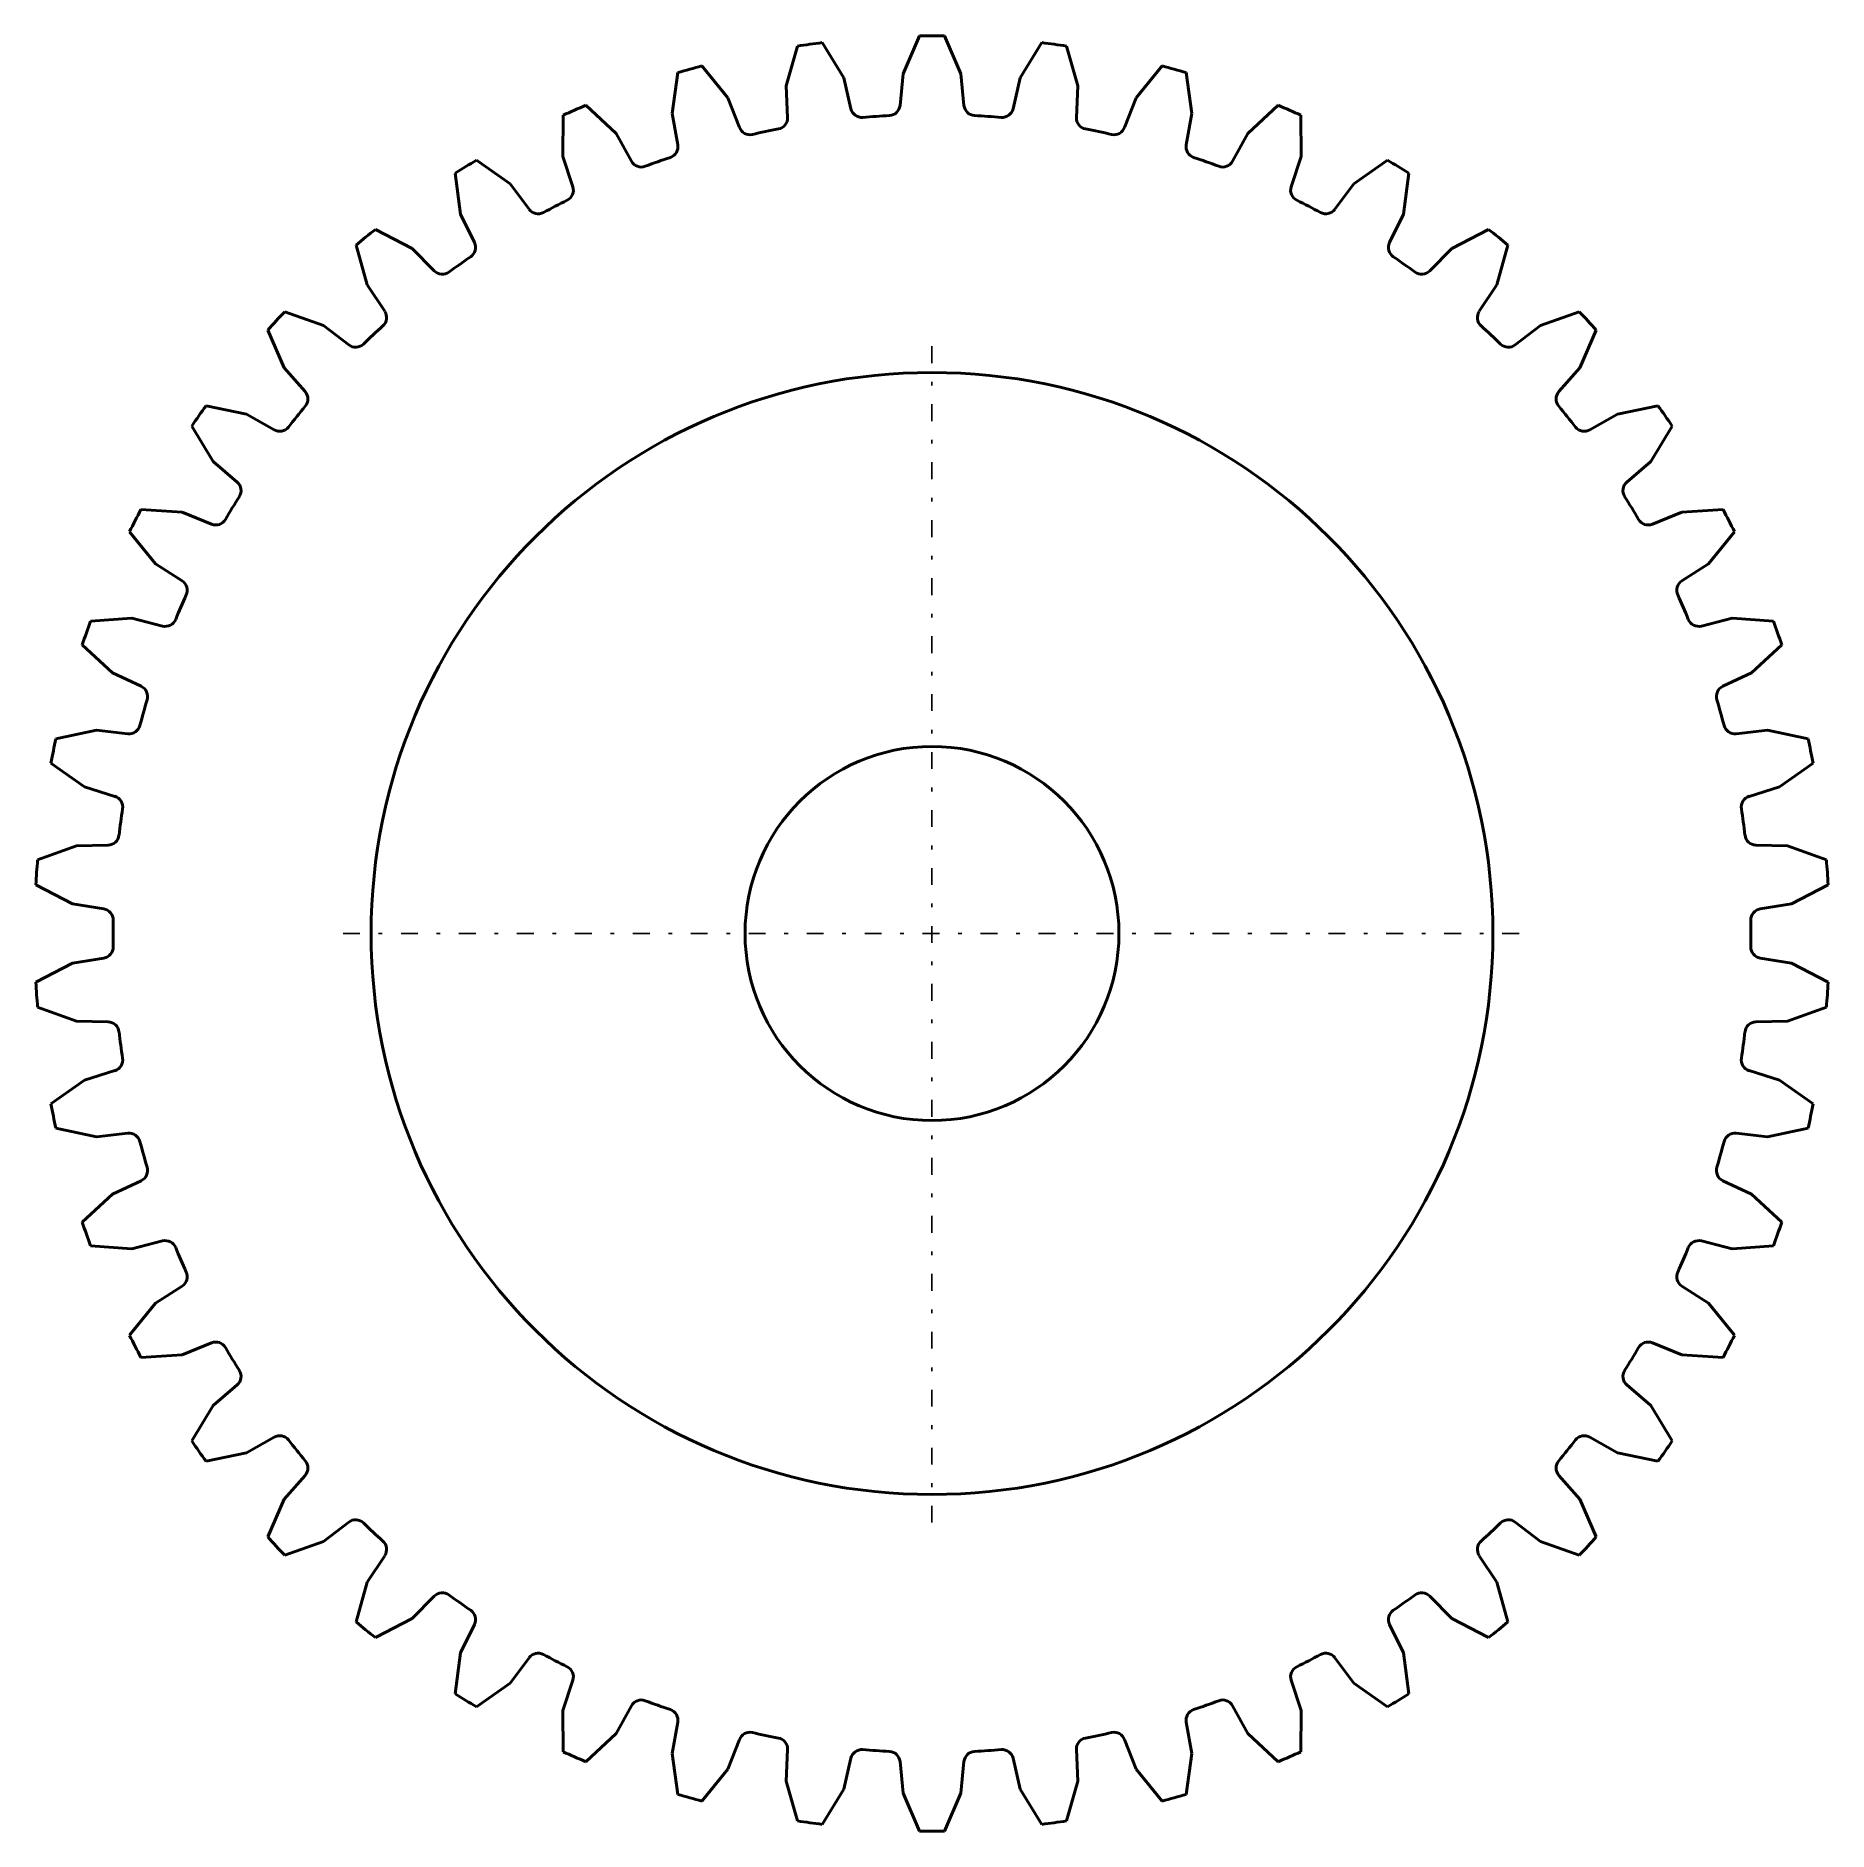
# Model space of a CAD drawing. Header units: millimetres. Extents: x -24 to 24, y -24 to 24.
import ezdxf

# ---------------------------------------------------------------- set-up
doc = ezdxf.new("R2010")
doc.units = ezdxf.units.MM
doc.linetypes.add('Center', pattern=[1.5, 0.45, -0.5, 0.05, -0.5])
doc.layers.add('AM_0', color=7, linetype='Continuous', lineweight=50)
doc.layers.add('AM_7', color=7, linetype='Center', lineweight=25)

msp = doc.modelspace()

# ---------------------------------------------------------------- linework, layer by layer
at = {"layer": 'AM_0'}
for p, q in [((-3.598, 23.729), (-3.898, 22.667)), ((-2.362, 22.878), (-2.937, 23.82)), ((-0.334, 23.998), (-0.775, 22.987)), ((0.775, 22.987), (0.334, 23.998)), ((2.937, 23.82), (2.362, 22.878)), ((3.898, 22.667), (3.598, 23.729)), ((-5.456, 22.344), (-6.153, 23.198)), ((6.153, 23.198), (5.456, 22.344)), ((-6.796, 23.018), (-6.948, 21.925)), ((-3.898, 22.667), (-3.862, 21.819)), ((-2.168, 22.052), (-2.362, 22.878)), ((-0.775, 22.987), (-0.855, 22.142)), ((0.855, 22.142), (0.775, 22.987)), ((2.362, 22.878), (2.168, 22.052)), ((3.862, 21.819), (3.898, 22.667)), ((6.948, 21.925), (6.796, 23.018)), ((-8.447, 21.393), (-9.255, 22.144)), ((-5.15, 21.551), (-5.456, 22.344)), ((5.456, 22.344), (5.15, 21.551)), ((9.255, 22.144), (8.447, 21.393)), ((-9.867, 21.878), (-9.869, 20.775)), ((-6.948, 21.925), (-6.797, 21.09)), ((6.797, 21.09), (6.948, 21.925)), ((9.869, 20.775), (9.867, 21.878)), ((-8.037, 20.649), (-8.447, 21.393)), ((8.447, 21.393), (8.037, 20.649)), ((-11.281, 20.043), (-12.184, 20.677)), ((-9.869, 20.775), (-9.606, 19.968)), ((9.606, 19.968), (9.869, 20.775)), ((12.184, 20.677), (11.281, 20.043)), ((-12.754, 20.331), (-12.606, 19.238)), ((12.606, 19.238), (12.754, 20.331)), ((-10.774, 19.363), (-11.281, 20.043)), ((11.281, 20.043), (10.774, 19.363)), ((-12.606, 19.238), (-12.235, 18.474)), ((12.235, 18.474), (12.606, 19.238)), ((-13.906, 18.32), (-14.886, 18.826)), ((14.886, 18.826), (13.906, 18.32)), ((-15.403, 18.405), (-15.108, 17.342)), ((-13.31, 17.715), (-13.906, 18.32)), ((13.906, 18.32), (13.31, 17.715)), ((15.108, 17.342), (15.403, 18.405)), ((-15.108, 17.342), (-14.637, 16.636)), ((14.637, 16.636), (15.108, 17.342)), ((-16.271, 16.256), (-17.311, 16.623)), ((17.311, 16.623), (16.271, 16.256)), ((-17.766, 16.136), (-17.329, 15.123)), ((-15.598, 15.738), (-16.271, 16.256)), ((16.271, 16.256), (15.598, 15.738)), ((17.329, 15.123), (17.766, 16.136)), ((-17.329, 15.123), (-16.766, 14.488)), ((16.766, 14.488), (17.329, 15.123)), ((-18.333, 13.889), (-19.413, 14.111)), ((19.413, 14.111), (18.333, 13.889)), ((-19.798, 13.567), (-19.227, 12.623)), ((-17.596, 13.467), (-18.333, 13.889)), ((18.333, 13.889), (17.596, 13.467)), ((19.227, 12.623), (19.798, 13.567)), ((-19.227, 12.623), (-18.582, 12.07)), ((18.582, 12.07), (19.227, 12.623)), ((-20.053, 11.264), (-21.154, 11.337)), ((-19.266, 10.946), (-20.053, 11.264)), ((20.053, 11.264), (19.266, 10.946)), ((21.154, 11.337), (20.053, 11.264)), ((-21.461, 10.744), (-20.766, 9.887)), ((20.766, 9.887), (21.461, 10.744)), ((-20.766, 9.887), (-20.053, 9.427)), ((20.053, 9.427), (20.766, 9.887)), ((-21.4, 8.428), (-22.5, 8.351)), ((-20.577, 8.221), (-21.4, 8.428)), ((21.4, 8.428), (20.577, 8.221)), ((22.5, 8.351), (21.4, 8.428)), ((-22.724, 7.722), (-21.919, 6.968)), ((21.919, 6.968), (22.724, 7.722)), ((-21.919, 6.968), (-21.15, 6.609)), ((21.15, 6.609), (21.919, 6.968)), ((-22.348, 5.436), (-23.428, 5.209)), ((-21.504, 5.342), (-22.348, 5.436)), ((22.348, 5.436), (21.504, 5.342)), ((23.428, 5.209), (22.348, 5.436)), ((-23.564, 4.556), (-22.664, 3.918)), ((22.664, 3.918), (23.564, 4.556)), ((-22.664, 3.918), (-21.853, 3.667)), ((21.853, 3.667), (22.664, 3.918)), ((-22.88, 2.342), (-23.919, 1.97)), ((-22.032, 2.364), (-22.88, 2.342)), ((22.88, 2.342), (22.032, 2.364)), ((23.919, 1.97), (22.88, 2.342)), ((-23.964, 1.305), (-22.986, 0.795)), ((22.986, 0.795), (23.964, 1.305)), ((-22.986, 0.795), (-22.148, 0.658)), ((22.148, 0.658), (22.986, 0.795)), ((-22.986, -0.795), (-23.964, -1.305)), ((-22.148, -0.658), (-22.986, -0.795)), ((22.986, -0.795), (22.148, -0.658)), ((23.964, -1.305), (22.986, -0.795)), ((-23.919, -1.97), (-22.88, -2.342)), ((-22.88, -2.342), (-22.032, -2.364)), ((22.032, -2.364), (22.88, -2.342)), ((22.88, -2.342), (23.919, -1.97)), ((-21.853, -3.667), (-22.664, -3.918)), ((22.664, -3.918), (21.853, -3.667)), ((-22.664, -3.918), (-23.564, -4.556)), ((23.564, -4.556), (22.664, -3.918)), ((-23.428, -5.209), (-22.348, -5.436)), ((22.348, -5.436), (23.428, -5.209)), ((-22.348, -5.436), (-21.504, -5.342)), ((21.504, -5.342), (22.348, -5.436)), ((-21.15, -6.609), (-21.919, -6.968)), ((21.919, -6.968), (21.15, -6.609)), ((-21.919, -6.968), (-22.724, -7.722)), ((22.724, -7.722), (21.919, -6.968)), ((-22.5, -8.351), (-21.4, -8.428)), ((-21.4, -8.428), (-20.577, -8.221)), ((20.577, -8.221), (21.4, -8.428)), ((21.4, -8.428), (22.5, -8.351)), ((-20.053, -9.427), (-20.766, -9.887)), ((20.766, -9.887), (20.053, -9.427)), ((-20.766, -9.887), (-21.461, -10.744)), ((21.461, -10.744), (20.766, -9.887)), ((-20.053, -11.264), (-19.266, -10.946)), ((19.266, -10.946), (20.053, -11.264)), ((-21.154, -11.337), (-20.053, -11.264)), ((20.053, -11.264), (21.154, -11.337)), ((-18.582, -12.07), (-19.227, -12.623)), ((19.227, -12.623), (18.582, -12.07)), ((-19.227, -12.623), (-19.798, -13.567)), ((19.798, -13.567), (19.227, -12.623)), ((-19.413, -14.111), (-18.333, -13.889)), ((-18.333, -13.889), (-17.596, -13.467)), ((17.596, -13.467), (18.333, -13.889)), ((18.333, -13.889), (19.413, -14.111)), ((-16.766, -14.488), (-17.329, -15.123)), ((17.329, -15.123), (16.766, -14.488)), ((-17.329, -15.123), (-17.766, -16.136)), ((17.766, -16.136), (17.329, -15.123)), ((-16.271, -16.256), (-15.598, -15.738)), ((15.598, -15.738), (16.271, -16.256)), ((-17.311, -16.623), (-16.271, -16.256)), ((16.271, -16.256), (17.311, -16.623)), ((-14.637, -16.636), (-15.108, -17.342)), ((15.108, -17.342), (14.637, -16.636)), ((-15.108, -17.342), (-15.403, -18.405)), ((-13.906, -18.32), (-13.31, -17.715)), ((13.31, -17.715), (13.906, -18.32)), ((15.403, -18.405), (15.108, -17.342)), ((-14.886, -18.826), (-13.906, -18.32)), ((-12.235, -18.474), (-12.606, -19.238)), ((12.606, -19.238), (12.235, -18.474)), ((13.906, -18.32), (14.886, -18.826)), ((-12.606, -19.238), (-12.754, -20.331)), ((-11.281, -20.043), (-10.774, -19.363)), ((10.774, -19.363), (11.281, -20.043)), ((12.754, -20.331), (12.606, -19.238)), ((-12.184, -20.677), (-11.281, -20.043)), ((-9.606, -19.968), (-9.869, -20.775)), ((9.869, -20.775), (9.606, -19.968)), ((11.281, -20.043), (12.184, -20.677)), ((-9.869, -20.775), (-9.867, -21.878)), ((-8.447, -21.393), (-8.037, -20.649)), ((-6.797, -21.09), (-6.948, -21.925)), ((6.948, -21.925), (6.797, -21.09)), ((8.037, -20.649), (8.447, -21.393)), ((9.867, -21.878), (9.869, -20.775)), ((-9.255, -22.144), (-8.447, -21.393)), ((-5.456, -22.344), (-5.15, -21.551)), ((5.15, -21.551), (5.456, -22.344)), ((8.447, -21.393), (9.255, -22.144)), ((-6.948, -21.925), (-6.796, -23.018)), ((-3.862, -21.819), (-3.898, -22.667)), ((-2.362, -22.878), (-2.168, -22.052)), ((2.168, -22.052), (2.362, -22.878)), ((3.898, -22.667), (3.862, -21.819)), ((6.796, -23.018), (6.948, -21.925)), ((-6.153, -23.198), (-5.456, -22.344)), ((-0.855, -22.142), (-0.775, -22.987)), ((0.775, -22.987), (0.855, -22.142)), ((5.456, -22.344), (6.153, -23.198)), ((-3.898, -22.667), (-3.598, -23.729)), ((-2.937, -23.82), (-2.362, -22.878)), ((-0.775, -22.987), (-0.334, -23.998)), ((0.334, -23.998), (0.775, -22.987)), ((2.362, -22.878), (2.937, -23.82)), ((3.598, -23.729), (3.898, -22.667))]:
    msp.add_line(p, q, dxfattribs=at)
for radius in [15, 5]:
    msp.add_circle((0, 0), radius, dxfattribs=at)
for centre, radius, start, end in [((0, 0), 24, 89.2038, 90.7962), ((0, 0), 24, 97.0299, 98.6223), ((0, 0), 24, 81.3777, 82.9701), ((0, 0), 24, 104.856, 106.4484), ((0, 0), 24, 73.5516, 75.144), ((0, 0), 24, 112.6821, 114.2745), ((-1.154, 22.17), 0.3, 272.9797, 354.5701), ((1.154, 22.17), 0.3, 185.4299, 267.0203), ((0, 0), 24, 65.7255, 67.3179), ((-4.162, 21.806), 0.3, 280.8058, 2.3962), ((-1.876, 22.121), 0.3, 193.256, 274.8464), ((0, 0), 21.9, 92.9797, 94.8464), ((0, 0), 21.9, 85.1536, 87.0203), ((1.876, 22.121), 0.3, 265.1536, 346.744), ((4.162, 21.806), 0.3, 177.6038, 259.1942), ((-4.87, 21.659), 0.3, 201.0821, 282.6725), ((0, 0), 21.9, 100.8058, 102.6725), ((0, 0), 21.9, 77.3275, 79.1942), ((4.87, 21.659), 0.3, 257.3275, 338.9179), ((0, 0), 24, 120.5081, 122.1005), ((-7.774, 20.794), 0.3, 208.9082, 290.4986), ((0, 0), 21.9, 108.6319, 110.4986), ((-7.093, 21.037), 0.3, 288.6319, 10.2223), ((7.093, 21.037), 0.3, 169.7777, 251.3681), ((0, 0), 21.9, 69.5014, 71.3681), ((7.774, 20.794), 0.3, 249.5014, 331.0918), ((0, 0), 24, 57.8995, 59.4919), ((-9.891, 19.875), 0.3, 296.458, 18.0483), ((9.891, 19.875), 0.3, 161.9517, 243.542), ((-10.533, 19.542), 0.3, 216.7343, 298.3246), ((0, 0), 21.9, 116.458, 118.3246), ((0, 0), 21.9, 61.6754, 63.542), ((10.533, 19.542), 0.3, 241.6754, 323.2657), ((0, 0), 24, 128.3342, 129.9266), ((0, 0), 24, 50.0734, 51.6658), ((-12.505, 18.343), 0.3, 304.284, 25.8744), ((12.505, 18.343), 0.3, 154.1256, 235.7159), ((0, 0), 21.9, 124.2841, 126.1507), ((0, 0), 21.9, 53.8493, 55.7159), ((-13.096, 17.926), 0.3, 224.5604, 306.1507), ((13.096, 17.926), 0.3, 233.8493, 315.4396), ((0, 0), 24, 136.1603, 137.7527), ((-14.886, 16.469), 0.3, 312.1101, 33.7005), ((14.886, 16.469), 0.3, 146.2995, 227.8899), ((0, 0), 24, 42.2473, 43.8397), ((0, 0), 21.9, 132.1101, 133.9768), ((0, 0), 21.9, 46.0232, 47.8899), ((-15.415, 15.976), 0.3, 232.3864, 313.9768), ((15.415, 15.976), 0.3, 226.0232, 307.6136), ((-16.99, 14.289), 0.3, 319.9362, 41.5266), ((16.99, 14.289), 0.3, 138.4734, 220.0638), ((0, 0), 24, 143.9864, 145.5788), ((0, 0), 21.9, 139.9362, 141.8029), ((0, 0), 21.9, 38.1971, 40.0638), ((0, 0), 24, 34.4212, 36.0136), ((-17.447, 13.728), 0.3, 240.2125, 321.8029), ((17.447, 13.728), 0.3, 218.1971, 299.7875), ((-18.778, 11.842), 0.3, 327.7623, 49.3527), ((18.778, 11.842), 0.3, 130.6473, 212.2377), ((0, 0), 21.9, 147.7623, 149.629), ((0, 0), 21.9, 30.371, 32.2377), ((0, 0), 24, 151.8125, 153.4049), ((-19.153, 11.224), 0.3, 248.0386, 329.629), ((19.153, 11.224), 0.3, 210.371, 291.9614), ((0, 0), 24, 26.5951, 28.1875), ((-20.215, 9.175), 0.3, 335.5884, 57.1788), ((20.215, 9.175), 0.3, 122.8212, 204.4116), ((0, 0), 21.9, 155.5884, 157.4551), ((0, 0), 21.9, 22.5449, 24.4116), ((0, 0), 24, 159.6386, 161.231), ((-20.503, 8.512), 0.3, 255.8647, 337.4551), ((20.503, 8.512), 0.3, 202.5449, 284.1353), ((0, 0), 24, 18.769, 20.3614), ((0, 0), 21.9, 163.4145, 165.2812), ((-21.276, 6.337), 0.3, 343.4145, 65.0049), ((21.276, 6.337), 0.3, 114.9951, 196.5855), ((0, 0), 21.9, 14.7188, 16.5855), ((-21.471, 5.64), 0.3, 263.6908, 345.2812), ((21.471, 5.64), 0.3, 194.7188, 276.3092), ((0, 0), 24, 167.4647, 169.0571), ((0, 0), 24, 10.9429, 12.5353), ((-21.941, 3.381), 0.3, 351.2406, 72.8309), ((21.941, 3.381), 0.3, 107.1691, 188.7594), ((0, 0), 21.9, 171.2406, 173.1072), ((0, 0), 21.9, 6.8928, 8.7594), ((-22.04, 2.664), 0.3, 271.5169, 353.1072), ((22.04, 2.664), 0.3, 186.8928, 268.4831), ((0, 0), 24, 175.2908, 176.8832), ((0, 0), 24, 3.1168, 4.7092), ((-22.197, 0.362), 0.3, 359.0667, 80.657), ((22.197, 0.362), 0.3, 99.343, 180.9333), ((0, 0), 21.9, 179.0667, 180.9333), ((0, 0), 21.9, 359.0667, 0.9333), ((-22.197, -0.362), 0.3, 279.343, 0.9333), ((22.197, -0.362), 0.3, 179.0667, 260.657), ((0, 0), 24, 183.1168, 184.7092), ((0, 0), 24, 355.2908, 356.8832), ((-22.04, -2.664), 0.3, 6.8928, 88.4831), ((22.04, -2.664), 0.3, 91.5169, 173.1072), ((0, 0), 21.9, 186.8928, 188.7594), ((0, 0), 21.9, 351.2406, 353.1072), ((-21.941, -3.381), 0.3, 287.1691, 8.7594), ((21.941, -3.381), 0.3, 171.2406, 252.8309), ((0, 0), 24, 190.9429, 192.5353), ((0, 0), 24, 347.4647, 349.0571), ((-21.471, -5.64), 0.3, 14.7188, 96.3092), ((0, 0), 21.9, 194.7188, 196.5855), ((0, 0), 21.9, 343.4145, 345.2812), ((21.471, -5.64), 0.3, 83.6908, 165.2812), ((-21.276, -6.337), 0.3, 294.9951, 16.5855), ((21.276, -6.337), 0.3, 163.4145, 245.0049), ((0, 0), 24, 198.769, 200.3614), ((0, 0), 24, 339.6386, 341.231), ((-20.503, -8.512), 0.3, 22.5449, 104.1353), ((0, 0), 21.9, 202.5449, 204.4116), ((0, 0), 21.9, 335.5884, 337.4551), ((20.503, -8.512), 0.3, 75.8647, 157.4551), ((-20.215, -9.175), 0.3, 302.8212, 24.4116), ((20.215, -9.175), 0.3, 155.5884, 237.1788), ((0, 0), 24, 206.5951, 208.1875), ((-19.153, -11.224), 0.3, 30.371, 111.9614), ((19.153, -11.224), 0.3, 68.0386, 149.629), ((0, 0), 24, 331.8125, 333.4049), ((0, 0), 21.9, 210.371, 212.2377), ((0, 0), 21.9, 327.7623, 329.629), ((-18.778, -11.842), 0.3, 310.6473, 32.2377), ((18.778, -11.842), 0.3, 147.7623, 229.3527), ((-17.447, -13.728), 0.3, 38.1971, 119.7875), ((17.447, -13.728), 0.3, 60.2125, 141.8029), ((0, 0), 24, 214.4212, 216.0136), ((0, 0), 21.9, 218.1971, 220.0638), ((0, 0), 21.9, 319.9362, 321.8029), ((0, 0), 24, 323.9864, 325.5788), ((-16.99, -14.289), 0.3, 318.4734, 40.0638), ((16.99, -14.289), 0.3, 139.9362, 221.5266), ((-15.415, -15.976), 0.3, 46.0232, 127.6136), ((0, 0), 21.9, 226.0232, 227.8899), ((0, 0), 21.9, 312.1101, 313.9768), ((15.415, -15.976), 0.3, 52.3864, 133.9768), ((0, 0), 24, 222.2473, 223.8397), ((-14.886, -16.469), 0.3, 326.2995, 47.8899), ((14.886, -16.469), 0.3, 132.1101, 213.7005), ((0, 0), 24, 316.1603, 317.7527), ((-13.096, -17.926), 0.3, 53.8493, 135.4396), ((0, 0), 21.9, 233.8493, 235.7159), ((0, 0), 21.9, 304.2841, 306.1507), ((13.096, -17.926), 0.3, 44.5604, 126.1507), ((-12.505, -18.343), 0.3, 334.1256, 55.7159), ((12.505, -18.343), 0.3, 124.2841, 205.8744), ((0, 0), 24, 230.0734, 231.6658), ((0, 0), 24, 308.3342, 309.9266), ((-10.533, -19.542), 0.3, 61.6754, 143.2657), ((0, 0), 21.9, 241.6754, 243.542), ((-9.891, -19.875), 0.3, 341.9517, 63.542), ((9.891, -19.875), 0.3, 116.458, 198.0483), ((0, 0), 21.9, 296.458, 298.3246), ((10.533, -19.542), 0.3, 36.7343, 118.3246), ((0, 0), 24, 237.8995, 239.4919), ((-7.774, -20.794), 0.3, 69.5014, 151.0918), ((0, 0), 21.9, 249.5014, 251.3681), ((0, 0), 21.9, 288.6319, 290.4986), ((7.774, -20.794), 0.3, 28.9082, 110.4986), ((0, 0), 24, 300.5081, 302.1005), ((-7.093, -21.037), 0.3, 349.7777, 71.3681), ((7.093, -21.037), 0.3, 108.6319, 190.2223), ((-4.87, -21.659), 0.3, 77.3275, 158.9179), ((0, 0), 21.9, 257.3275, 259.1942), ((-4.162, -21.806), 0.3, 357.6038, 79.1942), ((4.162, -21.806), 0.3, 100.8058, 182.3962), ((0, 0), 21.9, 280.8058, 282.6725), ((4.87, -21.659), 0.3, 21.0821, 102.6725), ((0, 0), 24, 245.7255, 247.3179), ((-1.876, -22.121), 0.3, 85.1536, 166.744), ((0, 0), 21.9, 265.1536, 267.0203), ((-1.154, -22.17), 0.3, 5.4299, 87.0203), ((1.154, -22.17), 0.3, 92.9797, 174.5701), ((0, 0), 21.9, 272.9797, 274.8464), ((1.876, -22.121), 0.3, 13.256, 94.8464), ((0, 0), 24, 292.6821, 294.2745), ((0, 0), 24, 253.5516, 255.144), ((0, 0), 24, 284.856, 286.4484), ((0, 0), 24, 261.3777, 262.9701), ((0, 0), 24, 269.2038, 270.7962), ((0, 0), 24, 277.0299, 278.6223)]:
    msp.add_arc(centre, radius, start, end, dxfattribs=at)
at = {"layer": 'AM_7'}
for p, q in [((0, -15.75), (0, 15.75)), ((-15.75, 0), (15.75, 0))]:
    msp.add_line(p, q, dxfattribs=at)

doc.saveas('drawing.dxf')
